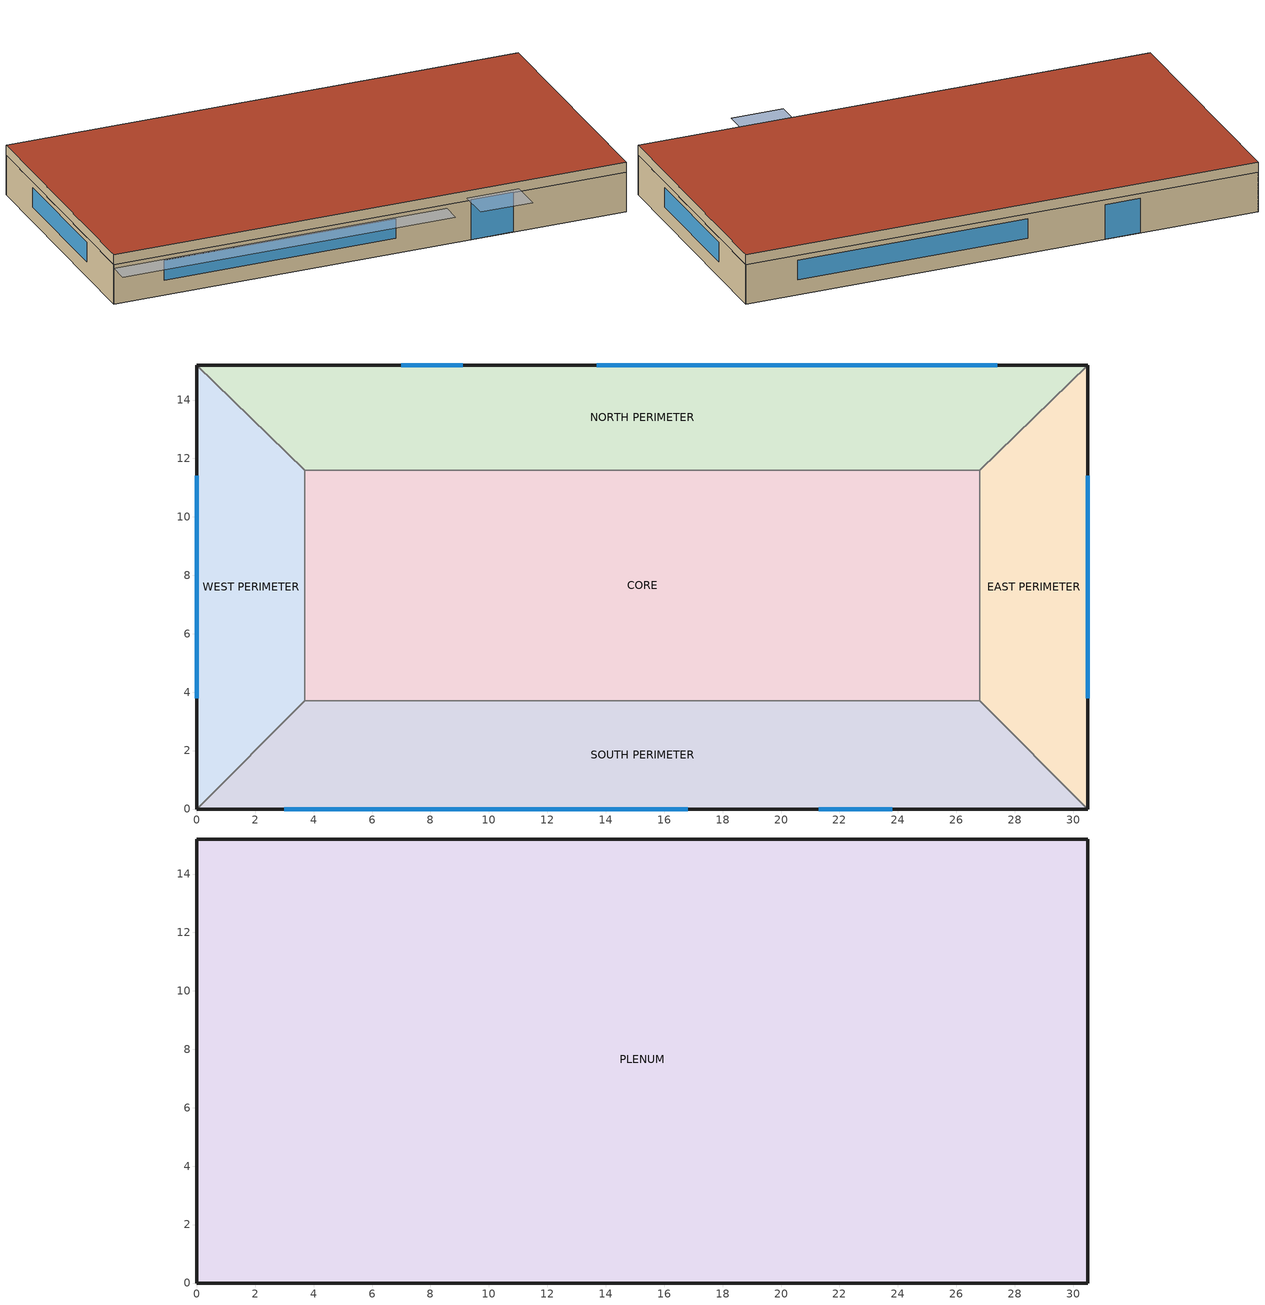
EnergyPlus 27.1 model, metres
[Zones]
SOUTH PERIMETER
 floor ground (FLOOR-SLAB-1): 26.8,3.7 30.5,0 0,0 3.7,3.7 z0
 wall outside (WALL-1): 0,0 30.5,0 z0:2.4
 wall to EAST PERIMETER (INT-WALL-1): 30.5,0 26.8,3.7 z0:2.4
 wall to WEST PERIMETER (INT-WALL-1): 3.7,3.7 0,0 z0:2.4
 wall to CORE (INT-WALL-1): 26.8,3.7 3.7,3.7 z0:2.4
 window (Double LoE Clear Argon): 3,0 16.8,0 z0.9:2.1; 21.3,0 23.8,0 z0:2.4
EAST PERIMETER
 floor ground (FLOOR-SLAB-1): 26.8,11.6 30.5,15.2 30.5,0 26.8,3.7 z0
 wall outside (WALL-1): 30.5,0 30.5,15.2 z0:2.4
 wall to NORTH PERIMETER (INT-WALL-1): 30.5,15.2 26.8,11.6 z0:2.4
 wall to CORE (INT-WALL-1): 26.8,11.6 26.8,3.7 z0:2.4
 window (Double LoE Clear Argon): 30.5,3.8 30.5,11.4 z0.9:2.1
NORTH PERIMETER
 floor ground (FLOOR-SLAB-1): 26.8,11.6 3.7,11.6 0,15.2 30.5,15.2 z0
 wall outside (WALL-1): 30.5,15.2 0,15.2 z0:2.4
 wall to WEST PERIMETER (INT-WALL-1): 0,15.2 3.7,11.6 z0:2.4
 wall to CORE (INT-WALL-1): 3.7,11.6 26.8,11.6 z0:2.4
 window (Double LoE Clear Argon): 27.4,15.2 13.7,15.2 z0.9:2.1; 9.1,15.2 7,15.2 z0:2.1
WEST PERIMETER
 floor ground (FLOOR-SLAB-1): 3.7,3.7 0,0 0,15.2 3.7,11.6 z0
 wall outside (WALL-1): 0,15.2 0,0 z0:2.4
 wall to CORE (INT-WALL-1): 3.7,3.7 3.7,11.6 z0:2.4
 window (Double LoE Clear Argon): 0,11.4 0,3.8 z0.9:2.1
CORE
 floor ground (FLOOR-SLAB-1): 26.8,11.6 26.8,3.7 3.7,3.7 3.7,11.6 z0
PLENUM
 floor to SOUTH PERIMETER (CLNG-1): 26.8,3.7 30.5,0 0,0 3.7,3.7 z2.4
 floor to EAST PERIMETER (CLNG-1): 26.8,11.6 30.5,15.2 30.5,0 26.8,3.7 z2.4
 floor to NORTH PERIMETER (CLNG-1): 26.8,11.6 3.7,11.6 0,15.2 30.5,15.2 z2.4
 floor to WEST PERIMETER (CLNG-1): 3.7,3.7 0,0 0,15.2 3.7,11.6 z2.4
 floor to CORE (CLNG-1): 26.8,11.6 26.8,3.7 3.7,3.7 3.7,11.6 z2.4
 wall outside (WALL-1): 0,0 30.5,0 30.5,15.2 0,15.2 0,0 z2.4:3
 roof outside (ROOF-1): 0,15.2 0,0 30.5,0 30.5,15.2 z3
shading: 0,-1.3 0,0 19.8,0 19.8,-1.3 z2.2; 21,-2 21,0 24.1,0 24.1,-2 z2.6
[Building]
Exercise 2A: North Axis {deg}=0; Terrain=City; Loads Convergence Tolerance Value {W}=0.04; Temperature Convergence Tolerance Value {deltaC}=0.4; Solar Distribution=FullInteriorAndExterior; Minimum Number of Warmup Days=6
[Site:Location]
CHICAGO_IL_USA TMY2-94846: Latitude {deg}=41.78; Longitude {deg}=-87.75; Time Zone {hr}=-6; Elevation {m}=190
[SizingPeriod:DesignDay] Day of Month=21; Humidity Condition Type=Wetbulb; Barometric Pressure {Pa}=99063; Rain Indicator=No; Snow Indicator=No; Daylight Saving Time Indicator=No; Solar Model Indicator=ASHRAEClearSky
Name | Month | Day Type | Maximum Dry-Bulb Temperature {C} | Daily Dry-Bulb Temperature Range {deltaC} | Wetbulb or DewPoint at Maximum Dry-Bulb {C} | Wind Speed {m/s} | Wind Direction {deg} | Sky Clearness
CHICAGO_IL_USA Heating 99% Conditions | 1 | WinterDesignDay | -18.1 | 0 | -18.1 | 4.6 | 270 | 0
CHICAGO_IL_USA Cooling 1% Conditions DB=>MWB | 7 | SummerDesignDay | 31.3 | 10.9 | 22.8 | 5.4 | 230 | 1
[Site:GroundTemperature:BuildingSurface]
20.4, 20.4, 20.4, 20.4, 21.5, 22.7, 22.9, 23, 23, 21.9, 20.7, 20.5
[Material] Thermal Absorptance=0.9
Name | Roughness | Thickness {m} | Conductivity {W/m-K} | Density {kg/m3} | Specific Heat {J/kg-K} | Solar Absorptance | Visible Absorptance
RG01 | Rough | 0.0127 | 1.442 | 881 | 1674 | 0.65 | 0.65
BR01 | VeryRough | 0.0095 | 0.162 | 1121 | 1464 | 0.7 | 0.7
IN46 | VeryRough | 0.0762 | 0.023 | 24 | 1590 | 0.5 | 0.5
WD01 | MediumSmooth | 0.0191 | 0.115 | 513 | 1381 | 0.78 | 0.78
PW03 | MediumSmooth | 0.0127 | 0.115 | 545 | 1213 | 0.78 | 0.78
IN02 | Rough | 0.0901 | 0.043 | 10 | 837 | 0.75 | 0.75
GP01 | MediumSmooth | 0.0127 | 0.16 | 801 | 837 | 0.75 | 0.75
GP02 | MediumSmooth | 0.0159 | 0.16 | 801 | 837 | 0.75 | 0.75
CC03 | MediumRough | 0.1016 | 1.31 | 2243 | 837 | 0.65 | 0.65
[Material:NoMass]
MAT-CLNG-1: Roughness=Rough; Thermal Resistance {m2-K/W}=0.652259; Thermal Absorptance=0.65; Solar Absorptance=0.65; Visible Absorptance=0.65
[Material:AirGap]
AL21: Thermal Resistance {m2-K/W}=0.157
[WindowMaterial:Glazing] Optical Data Type=SpectralAverage; Thickness {m}=0.006; Infrared Transmittance at Normal Incidence=0; Front Side Infrared Hemispherical Emissivity=0.84; Conductivity {W/m-K}=0.9
Name | Solar Transmittance at Normal Incidence | Front Side Solar Reflectance at Normal Incidence | Back Side Solar Reflectance at Normal Incidence | Visible Transmittance at Normal Incidence | Front Side Visible Reflectance at Normal Incidence | Back Side Visible Reflectance at Normal Incidence | Back Side Infrared Hemispherical Emissivity
CLEAR 6MM | 0.775 | 0.071 | 0.071 | 0.881 | 0.08 | 0.08 | 0.84
LoE CLEAR 6MM | 0.6 | 0.17 | 0.22 | 0.84 | 0.055 | 0.078 | 0.1
[WindowMaterial:Gas]
ARGON 13MM: Gas Type=Argon; Thickness {m}=0.0127
[Construction]
ROOF-1: RG01, BR01, IN46, WD01
WALL-1: WD01, PW03, IN02, GP01
CLNG-1: MAT-CLNG-1
FLOOR-SLAB-1: CC03
INT-WALL-1: GP02, AL21, GP02
Double LoE Clear Argon: LoE CLEAR 6MM, ARGON 13MM, CLEAR 6MM
[HVACTemplate:System:Unitary]
North Zone Unitary: System Availability Schedule=Office HVAC; Control Zone or Thermostat Location=NORTH PERIMETER; Supply Fan Maximum Flow Rate {m3/s}=autosize; Supply Fan Operating Mode Schedule=HVACTemplate:System:UnitaryNorth Zone UnitaryContinuousFanSchedule; Supply Fan Total Efficiency=0.7; Supply Fan Delta Pressure {Pa}=600; Supply Fan Motor Efficiency=0.9; Supply Fan Motor in Air Stream Fraction=1; Cooling Coil Type=SingleSpeedDX; Cooling Coil Gross Rated Total Capacity {W}=autosize; Cooling Coil Gross Rated Sensible Heat Ratio=autosize; Cooling Coil Gross Rated COP {W/W}=3; Heating Coil Type=Gas; Heating Coil Capacity {W}=autosize; Gas Heating Coil Efficiency=0.8; Maximum Outdoor Air Flow Rate {m3/s}=autosize; Minimum Outdoor Air Flow Rate {m3/s}=autosize; Minimum Outdoor Air Schedule=Office Minimum OA; Economizer Type=NoEconomizer; Economizer Lockout=NoLockout; Supply Fan Placement=BlowThrough; Night Cycle Control=StayOff; Heat Recovery Type=None; Sensible Heat Recovery Effectiveness=0.7; Latent Heat Recovery Effectiveness=0.65
[HVACTemplate:Thermostat]
Office Thermostat: Heating Setpoint Schedule=Office Heating Setpoints; Cooling Setpoint Schedule=Office Cooling Setpoints
[HVACTemplate:Zone:Unitary]
NORTH PERIMETER: Template Unitary System=North Zone Unitary; Template Thermostat=Office Thermostat; Supply Air Maximum Flow Rate {m3/s}=autosize; Outdoor Air Method=Flow/Person; Outdoor Air Flow Rate per Person {m3/s}=0.00944; Outdoor Air Flow Rate per Zone Floor Area {m3/s-m2}=0; Outdoor Air Flow Rate per Zone {m3/s}=0; Baseboard Heating Type=None; Baseboard Heating Capacity {W}=autosize; Zone Cooling Design Supply Air Temperature Input Method=SystemSupplyAirTemperature; Zone Heating Design Supply Air Temperature Input Method=SystemSupplyAirTemperature
[Zone] Type=1; Multiplier=1; Floor Area {m2}=autocalculate
Name | Ceiling Height {m} | Volume {m3} | Part of Total Floor Area
PLENUM | 0.6096 | 283.2 | No
SOUTH PERIMETER; NORTH PERIMETER | 2.4384 | 239.247 | Yes
EAST PERIMETER; WEST PERIMETER | 2.4384 | 103.311 | Yes
CORE | 2.4384 | 447.683 | Yes
[People] Number of People Schedule=Office Occupancy 2; Number of People Calculation Method=People; Fraction Radiant=0.3; Activity Level Schedule=ActSchd
Name | Zone or ZoneList or Space or SpaceList | Number of People
SOUTH PERIMETER People 1 | SOUTH PERIMETER | 11
EAST PERIMETER People 1 | EAST PERIMETER | 5
NORTH PERIMETER People 1 | NORTH PERIMETER | 11
WEST PERIMETER People 1 | WEST PERIMETER | 5
CORE People 1 | CORE | 20
[Lights] Schedule=Office Lighting 2; Design Level Calculation Method=LightingLevel; Return Air Fraction=0.2; Fraction Radiant=0.59; Fraction Visible=0.2; Fraction Replaceable=0
Name | Zone or ZoneList or Space or SpaceList | Lighting Level {W}
SOUTH PERIMETER Lights 1 | SOUTH PERIMETER | 1584
EAST PERIMETER Lights 1 | EAST PERIMETER | 684
NORTH PERIMETER Lights 1 | NORTH PERIMETER | 1584
WEST PERIMETER Lights 1 | WEST PERIMETER | 684
CORE Lights 1 | CORE | 2964
[ElectricEquipment] Schedule=Office Lighting 2; Design Level Calculation Method=EquipmentLevel; Fraction Latent=0; Fraction Radiant=0.3; Fraction Lost=0
Name | Zone or ZoneList or Space or SpaceList | Design Level {W}
SOUTH PERIMETER ElecEq 1 | SOUTH PERIMETER | 1056
EAST PERIMETER ElecEq 1 | EAST PERIMETER | 456
NORTH PERIMETER ElecEq 1 | NORTH PERIMETER | 1056
WEST PERIMETER ElecEq 1 | WEST PERIMETER | 456
CORE ElecEq 1 | CORE | 1976
[ZoneInfiltration:DesignFlowRate] Schedule=Constant; Design Flow Rate Calculation Method=Flow/Zone; Constant Term Coefficient=0; Temperature Term Coefficient=0; Velocity Term Coefficient=0.2237; Velocity Squared Term Coefficient=0
Name | Zone or ZoneList or Space or SpaceList | Design Flow Rate {m3/s}
SOUTH PERIMETER Infil 1 | SOUTH PERIMETER | 0.035
EAST PERIMETER Infil 1 | EAST PERIMETER | 0.015
NORTH PERIMETER Infil 1 | NORTH PERIMETER | 0.035
WEST PERIMETER Infil 1 | WEST PERIMETER | 0.015
CORE Infil 1 | CORE | 0.062
[Schedule:Constant]
HVACTemplate:System:UnitaryNorth Zone UnitaryContinuousFanSchedule: Any Number, 1
[Schedule:Compact]
Constant: Through: 12/31, For: AllDays, Until: 24:00, 1
Office HVAC: Through: 12/31, For: Weekdays SummerDesignDay, Until: 06:00, 0, Until: 22:00, 1, Until: 24:00, 0, For: Saturday WinterDesignDay, Until: 06:00, 0, Until: 18:00, 1, Until: 24:00, 0, For: Sunday Holidays AllOtherDays, Until: 24:00, 0
Office Heating Setpoints: Through: 12/31, For: Weekdays, Until: 06:00, 12.8, Until: 22:00, 21.1, Until: 24:00, 12.8, For: Saturday, Until: 06:00, 12.8, Until: 18:00, 21.1, Until: 24:00, 12.8, For: SummerDesignDay, Until: 24:00, 12.8, For: WinterDesignDay, Until: 24:00, 21.1, For: Sunday Holidays AllOtherDays, Until: 24:00, 12.8
Office Cooling Setpoints: Through: 12/31, For: Weekdays, Until: 06:00, 40, Until: 22:00, 23.9, Until: 24:00, 40, For: Saturday, Until: 06:00, 40, Until: 18:00, 23.9, Until: 24:00, 40, For: SummerDesignDay, Until: 24:00, 23.9, For: WinterDesignDay, Until: 24:00, 40, For: Sunday Holidays AllOtherDays, Until: 24:00, 40
Office Minimum OA: Through: 12/31, For: Weekdays SummerDesignDay, Until: 07:00, 0, Until: 22:00, 1, Until: 24:00, 0, For: Saturday WinterDesignDay, Until: 07:00, 0, Until: 18:00, 1, Until: 24:00, 0, For: Sunday Holidays AllOtherDays, Until: 24:00, 0
Office Lighting 2: Through: 12/31, For: Weekdays SummerDesignDay, Until: 05:00, 0.05, Until: 07:00, 0.1, Until: 08:00, 0.3, Until: 17:00, 0.9, Until: 18:00, 0.5, Until: 20:00, 0.3, Until: 22:00, 0.2, Until: 23:00, 0.1, Until: 24:00, 0.05, For: Saturday, Until: 06:00, 0.05, Until: 08:00, 0.1, Until: 12:00, 0.3, Until: 17:00, 0.15, Until: 24:00, 0.05, For: WinterDesignDay, Until: 24:00, 0, For: Sunday Holidays AllOtherDays, Until: 24:00, 0.05
Office Occupancy 2: Through: 12/31, For: Weekdays SummerDesignDay, Until: 07:00, 0, Until: 08:00, 0.2, Until: 12:00, 0.95, Until: 13:00, 0.5, Until: 17:00, 0.95, Until: 18:00, 0.3, Until: 22:00, 0.1, Until: 24:00, 0, For: Saturday, Until: 07:00, 0, Until: 08:00, 0.1, Until: 12:00, 0.3, Until: 17:00, 0.1, Until: 18:00, 0.05, Until: 24:00, 0, For: Sunday Holidays WinterDesignDay AllOtherDays, Until: 24:00, 0
ActSchd: Through: 12/31, For: AllDays, Until: 24:00, 117.24
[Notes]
Introduction to EnergyPlus - Exercise 2A
Building: Single floor rectangular building 30.5 m (100 ft) x 15.2 m (50 ft). 5 zones -
4 exterior, 1 interior, zone height 2.4 m (8 ft). Exterior zone
depth is 3.7 m (12 ft). There is a 0.6 m (2 ft) high return plenum. The
overall building height is 3m (10 ft). There are windows on
all 4 facades; the south and north facades have glass doors.
The south facing glass is shaded by overhangs. The walls
are woodshingle over plywood, R11 insulation, and gypboard.
The roof is a gravel built up roof with mineral board
insulation and plywood sheathing. The floor slab is 0.1 m (4 in)
of heavy concrete. The windows and glass doors are double
pane Low-e clear glass with argon gap. The window to wall ratio is
The building is oriented with the long axis running east-west.
Floor Area:        463.6 m2 (5000 ft2)
Internal: Lighting is 16 W/m2 (1.5 W/ft2), office equip is 10.8 W/m2 (1.0 W/ft2).
1 occupant per 9.3 m2 (100 ft2) of floor area. The
Infiltration is 0.25 air changes per hour.
HVAC:     Single-zone unitary with DX cooling and gas heating serving NORTH PERIMETER zone.
Environment:  Chicago, IL, USA, Summer and Winter design days
